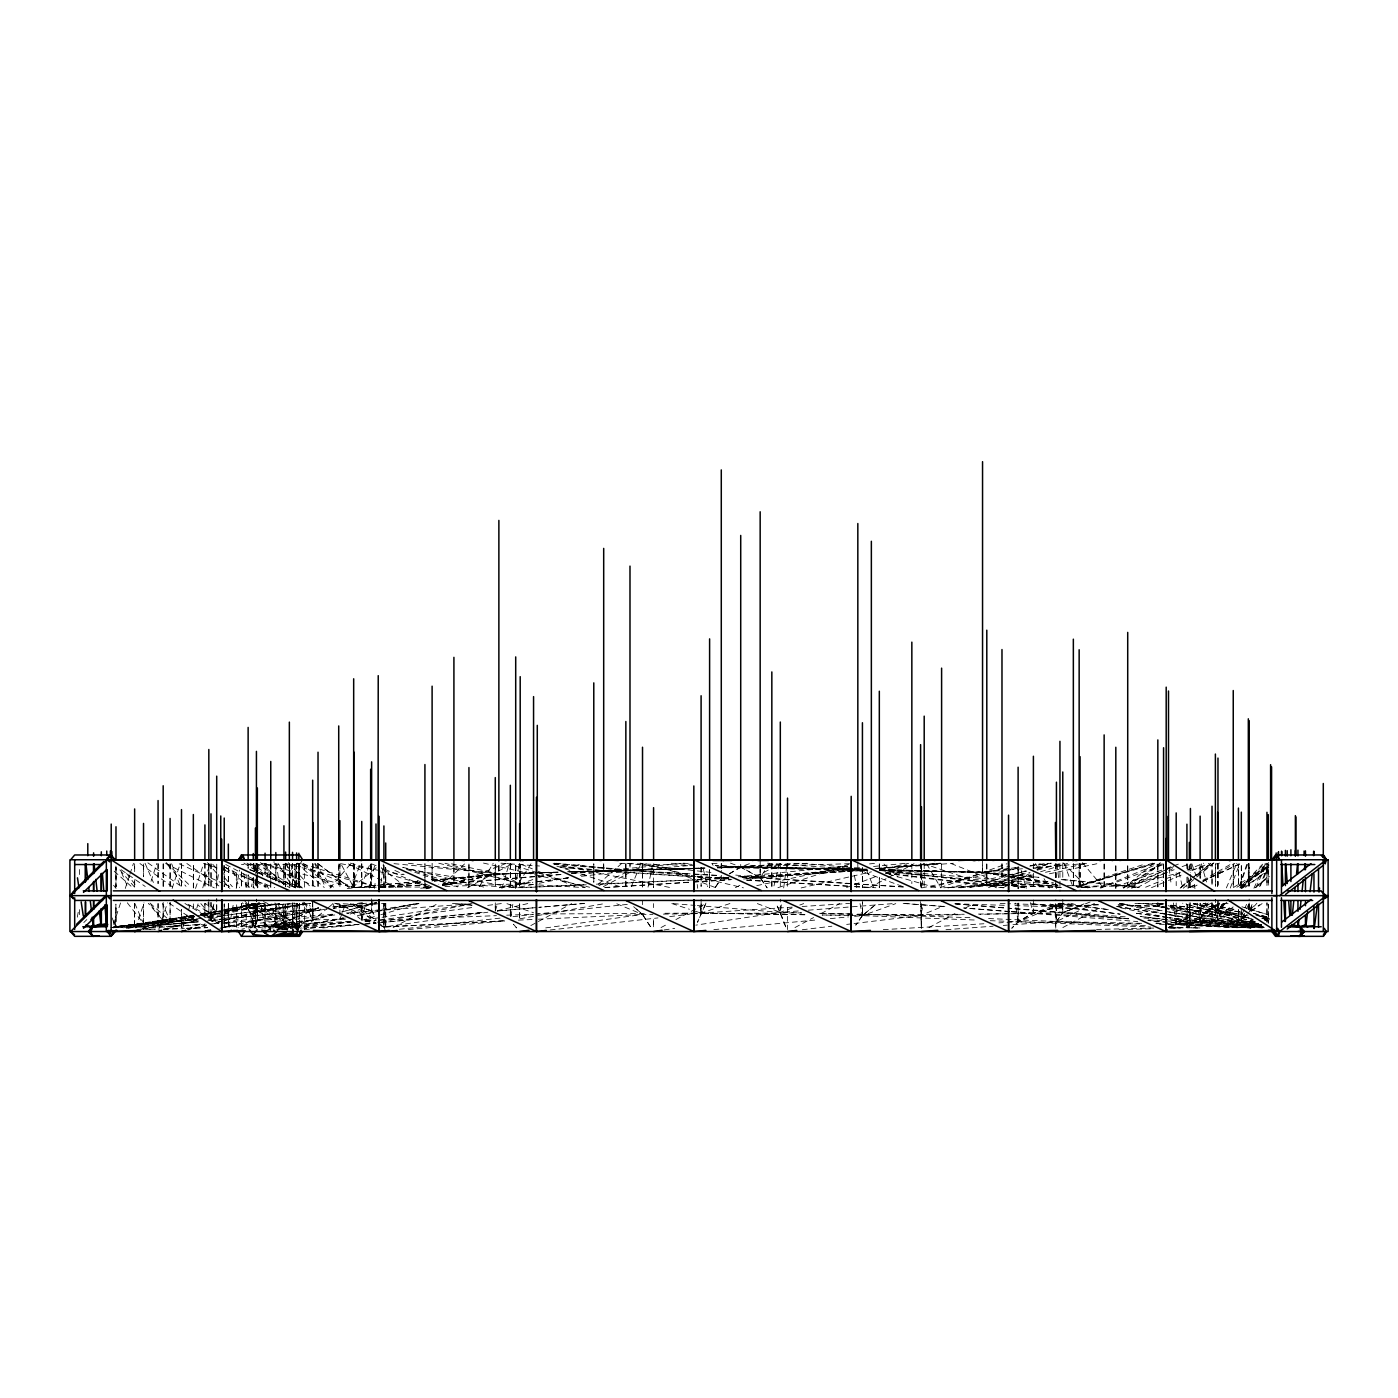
<?xml version="1.0" encoding="UTF-8"?>
<svg xmlns="http://www.w3.org/2000/svg" width="1398" height="1398" viewBox="0 0 1398 1398"><rect width="100%" height="100%" fill="white"/><g stroke="black" fill="none" stroke-linecap="round" stroke-linejoin="round"><path stroke-width="0.75" stroke-dasharray="5 3.75" d="M79.476 914.641L79.476 908.316M79.476 874.536L79.476 866.078M193.763 915.55L109.883 927.765L115.982 927.224L115.912 904.087L115.457 927.678M115.912 887.206L115.912 866.078M112.993 927.451L115.982 927.206L115.982 904.087M134.662 871.705L134.68 863.737M115.387 926.787L143.522 923.536L143.54 904.419L143.522 923.536L115.982 927.206L111.63 917.56M143.208 928.289L163.182 920.723L163.199 902.461M150.058 924.165L193.361 919.971L193.361 915.952L193.343 919.936L120.77 927.678M193.361 887.87L193.378 863.789L193.343 887.835M208.826 899.683L208.826 912.981L200.578 915.043M208.861 863.597L208.844 886.402L208.826 863.545M200.945 914.641L210.993 920.74L219.137 922.89L211.011 920.775L211.011 902.479M236.664 927.311L236.664 904.087M236.664 887.188L236.664 870.307M246.24 927.311L246.24 904.087M246.24 887.206L246.24 874.536M248.145 887.66L248.145 874.816L248.128 887.59M253.265 877.752L253.265 887.765L253.265 877.752L251.448 886.734M263.121 928.08L255.415 926.734L255.415 903.772L255.415 926.734L254.558 927.957L257.354 920.041L257.354 903.982L257.354 920.006L255.415 926.734L241.889 929.128M255.432 871.251L255.432 863.597L255.415 871.234M225.515 923.798L256.428 912.195L256.428 899.141L257.354 920.041L238.009 927.695M256.446 874.781L256.446 886.035L256.428 878.486M257.372 875.847L257.372 887.905L257.354 879.831M257.389 871.828L257.389 863.807L257.354 877.822M265.061 928.429L265.061 902.916L265.061 928.429L260.675 902.916M270.775 879.185L270.775 887.765L270.758 879.08M278.08 929.565L332.147 914.641L312.89 919.989L275.808 927.66L275.825 904.384L275.808 927.66L292.549 928.115L294.069 902.724M318.464 907.721L283.934 922.732L268.835 927.276L283.934 922.732L283.951 903.842L283.934 922.715L275.808 927.66L272.121 904.366M285.611 904.331L285.611 927.573L346.285 917.892L294.524 927.748M285.611 886.891L285.629 863.632M289.369 885.458L289.386 864.121M294.856 927.311L294.856 904.087M294.856 887.188L294.856 863.964M298.857 928.15L299.155 903.999M298.875 863.772L298.875 887.905L298.857 863.772L297.966 887.468M299.644 887.206L299.644 863.737L299.329 887.905M304.414 929.425L304.432 904.087M304.432 887.206L304.432 863.964M312.68 885.231L312.698 864.051M275.808 927.66L312.89 919.971L312.907 907.949M312.907 863.789L312.907 887.887L312.89 863.754M318.062 863.912L318.045 888.202L318.028 863.789M338.753 864.034L338.735 884.951L338.718 863.929M339.906 914.956L339.906 904.349L339.906 910.675M353.711 863.859L353.694 887.625L375.87 885.546M354.096 887.468L354.113 864.104M364.983 924.13L375.992 923.134L361.75 920.321L361.767 904.209L361.75 920.321L375.992 923.152L351.195 903.318M361.767 863.824L361.767 888.045L361.75 863.789M370.662 887.223L370.68 864.051M371.641 864.086L371.623 885.423L371.623 864.016M504.031 920.845L383.908 926.996L383.908 903.947M383.908 886.664L383.908 865.519M424.94 887.87L424.94 883.868M424.94 881.858L424.94 863.859M453.948 859.945L453.931 883.693L442.607 885.249M468.942 887.415L468.959 864.086M495.294 911.216L495.294 902.654L495.276 911.164L497.688 902.933M442.397 885.091L498.894 873.995L498.894 859.962M510.34 916.476L510.34 904.331L510.34 916.441M510.357 863.824L510.34 888.132L510.34 863.789M515.722 888.01L515.74 863.929M499.436 887.765L520.213 883.816L520.231 859.927M593.801 882.243L593.801 863.964M603.709 863.649L603.709 870.954L571.625 873.68M625.867 886.542L625.867 863.667M581.428 876.301L630.009 870.709L630.009 864.279M642.538 887.153L642.538 863.702M653.6 883.676L653.6 887.66L653.582 863.737M709.625 869.871L709.625 887.782L709.607 869.696M715.461 887.241L721.298 878.713L721.298 870.395M721.298 868.315L721.298 859.997M729.302 873.995L740.73 867.197L740.73 863.597M730.438 863.125L740.713 866.935L760.163 877.699L767.17 887.87L760.18 877.927L760.18 859.962M771.853 864.261L771.853 888.237L771.836 864.104M974.214 920.006L862.444 915.655L862.444 901.693L862.426 915.585L855.698 925.179L862.426 915.585L875.934 904.314L862.444 915.655L850.386 916.739M862.461 867.791L862.444 887.73L862.426 867.721M879.325 887.713L879.342 877.769M879.342 869.818L879.342 863.859M1018.146 888.709L1018.146 865.991L1018.111 888.674M920.6 901.553L921.317 928.342L920.793 903.545M921.037 887.625L921.404 863.737L921.492 887.66M245.716 904.698L256.428 912.195L305.411 903.475L256.428 912.195L214.803 922.942L256.428 912.247L256.585 903.457M256.882 885.965L256.987 880.723M257.11 873.733L257.267 864.995M385.708 931.54L383.908 926.996L384.52 903.929M384.992 886.647L385.498 867.424M297.459 903.3L296.621 929.041L298.857 930.159L296.621 929.041L296.621 903.3L296.621 929.041L302.055 928.307M1187.723 905.048L1186.919 927.695L1168.973 928.22M1188.335 888.062L1188.667 878.626M1188.947 871.076L1189.209 863.527M223.645 870.342L223.977 863.981M294.995 887.101L296.393 863.649M1055.752 928.185L1056.434 902.968M287.988 904.314L285.611 927.573L339.906 919.168L349.011 919.639M289.77 886.874L292.147 863.632M381.007 882.994L383.384 863.981M372.899 900.714L371.623 910.954L374.839 915.603L371.623 911.024L371.623 898.215L371.623 910.954L347.053 913.628M374.454 888.412L375.485 880.233M781.342 904.838L780.311 912.352L786.323 928.342L776.676 904.768L780.329 912.422L801.578 912.894L696.798 913.61M783.666 887.94L787.022 863.51M510.969 916.441L512.821 904.296M515.303 888.097L519.025 863.789M210.993 902.444L210.993 920.74L318.325 908.455L211.011 920.775L213.929 902.444M216.201 888.219L218.49 873.977M269.587 929.95L270.111 926.769L275.546 922.977L280.404 927.66L276.088 932.344M295.397 929.041L296.201 924.27L270.111 926.769M77.309 917.175L78.428 911.024M229.097 927.433L233.588 902.828M236.21 888.464L239.582 870.01M223.89 914.467L248.128 904.716L248.949 900.225M254.209 871.74L255.589 864.244M648.06 887.101L652.849 863.387M473.206 902.584L468.942 904.314L361.75 920.321L365.56 904.174M369.352 888.01L375.048 863.789M773.95 885.913L779.245 864.104M854.073 923.519L920.6 915.498L923.501 904.156M196.873 907.896L198.062 903.877M202.762 887.835L209.822 863.754M501.917 888.534L509.134 863.859M113.553 924.358L120.578 902.828M125.261 888.464L129.367 875.899M129.962 874.1L133.474 863.335M135.816 927.957L144.011 902.828M151.036 881.282L156.891 863.335M159.232 927.957L167.445 902.828M172.129 888.464L180.325 863.335M182.666 927.957L187.944 911.793M188.52 910.011L190.862 902.828M195.545 888.464L203.741 863.335L217.599 868.018M209.613 917.175L214.296 902.828M223.663 874.1L226.004 866.935M1239.537 885.65L1247.068 863.44M1239.869 885.65L1247.82 863.44M342.091 913.226L339.906 919.168L312.89 919.971L255.415 926.734L246.398 904.401M342.825 911.234L345.725 903.318M351.562 887.468L360.3 863.702M1143.931 918.049L1200.113 921.754L1217.675 920.443L1223.966 904.226M1230.275 888.045L1239.746 863.789M361.103 886.524L370.208 863.317M286.433 932.256L288.355 927.573L284.79 922.907L282.868 927.573L275.336 929.565M1250.196 908.98L1252.049 904.506M1259.458 886.612L1268.737 864.226M631.407 886.419L641.14 863.09M268.993 929.95L270.356 926.752L298.683 925.371L300.29 928.552M296.638 930.159L298.683 925.371M1249.777 910.797L1252.888 903.51M1260.367 886L1267.846 868.508M1166.282 920.967L1190.432 922.348L1212.031 921.439L1219.563 903.79M1226.361 887.922L1236.933 863.265M1166.054 923.833C1191.376 926.437 1215.806 917.315 1241.319 920.845L1245.933 910.378M1246.701 908.63L1249.008 903.388M1255.946 887.678L1266.728 863.248M1244.15 909.609L1238.453 922.086L1212.031 921.439L1116.618 906.481M1244.971 907.826L1246.597 904.261M1253.919 888.237L1265.33 863.317M705.955 903.073L697.462 922.296L705.973 903.213M479.479 886.489L493.179 863.317M302.632 859.753L299.644 864.541L241.452 864.541M297.634 929.95L299.626 926.752L241.452 926.752M531.013 863.754L515.705 887.817L407.971 869.102M769.494 863.335L760.163 877.699L743.526 878.748M1134.931 903.457L1163.94 903.737M715.444 887.031L721.281 878.468L723.57 877.123M1090.091 901.99L1062.795 912.772L1056.451 921.527L1011.436 924.847M330.05 888.097L351.684 862.583M250.714 928.185L253.422 925.004L270.705 926.769L265.218 923.694L260.412 928.429M1258.532 923.711L1170.633 905.799L1241.337 920.88L1247.313 914.047M1248.519 912.702L1256.924 903.195M275.546 922.977L265.952 931.54M1244.395 915.847L1238.453 922.086L1166.247 908.018M1250.354 909.609L1256.295 903.388M1223.984 903.632L1215.386 912.422L1157.859 906.393L1114.888 904.786M1241.179 886.087L1262.656 864.139M1224.963 903.545L1217.973 910.605L1169.025 905.03L1217.973 910.605L1248.606 915.952L1217.99 910.692L1193.263 903.859M1240.323 888.01L1264.072 863.981M83.793 922.558L86.833 919.569M1218.06 904.017L1186.919 927.695L1169.147 926.857M442.537 884.969L464.538 863.947M1263.25 926.647L1200.113 921.754L1190.432 924.375L1186.937 927.713L1186.919 904.401M1224.596 903.632L1215.386 912.422L1157.841 906.288L1114.905 904.89M1242.997 886.087L1267.532 862.671M1226.902 902.129L1217.973 910.605L1193.228 903.755M1241.791 888.01L1268.598 862.566M1157.859 902.514L1157.859 906.393L1164.551 907.599L1145.766 903.615L1157.859 906.393L1161.056 903.283M1131.733 888.394L1160.375 862.618M598.379 884.13L621.271 863.807M1165.827 911.461L1217.675 920.443L1233.106 906.918M1256.295 886.699L1268.65 875.917M304.414 927.556L325.14 910.273M328.32 907.617L333.108 903.615M352.244 887.66L376.149 867.721M1194.137 927.556L1222.831 903.615M1241.948 887.66L1269.052 865.065M1123.538 888.289L1153.367 863.475M1183.215 888.219L1195.307 878.311M1196.81 877.07L1213.447 863.457M1162 907.442L1157.841 906.288L1161.039 903.702M1180.209 888.184L1194.608 876.546M1196.199 875.253L1210.598 863.632M1181.327 886.577L1191.428 878.626M1192.686 877.629L1210.353 863.719M1116.6 906.376L1212.014 921.404L1232.092 905.712M1255.037 887.765L1269.384 876.563M1216.662 905.048L1186.919 927.695L1197.562 928.027M1239.799 887.433L1266.239 867.302M1164.988 913.82L1200.113 921.754L1264.229 927.346L1200.131 921.789L1169.2 917.647L1200.131 921.789L1224.281 903.37M1245.443 887.311L1268.108 870.08M1180.873 887.608L1191.865 879.359M1197.352 875.235L1213.848 862.846M276.891 930.247L280.404 927.66M1240.83 887.258L1268.493 866.917M1251.385 911.269L1262.097 903.597M1250.913 911.007L1259.738 904.751M1160.27 863.702L1127.714 885.493L1077.229 887.485M1219.79 903.003L1190.432 922.348L1176.19 924.585L1155.919 924.218M1242.228 888.202L1268.143 871.129M1162.227 863.702L1127.714 885.493L1079.151 886.349L1066.919 885.353M1169.759 926.699L1208.256 903.021M1233.368 887.555L1268.51 865.921M1211.315 902.968L1176.19 924.585L1168.116 927.748L1180.366 928.062M1236.846 887.258L1268.79 867.599M729.284 873.715L740.713 866.935L751.006 863.125M697.113 879.814L721.298 878.713L723.587 877.367M1157.841 906.288L1164.027 902.706M1190.397 887.485L1195.045 884.812M1202.787 880.338L1232.25 863.335M1192.721 887.59L1199.204 883.886M1202.437 882.016L1234.836 863.457M1059.911 903.388L1033.402 913.348L1018.111 921.754L1011.75 928.272C1039.588 898.18 1084.691 909.521 1120.2 914.152L1030.326 903.58L1059.964 907.092L1059.946 903.056M393.153 927.556L437.801 903.615M467.561 887.66L512.21 863.737M530.821 925.563L536.395 922.558M538.247 921.562L571.747 903.615M603.359 886.664L646.156 863.737M661.027 927.556L668.471 923.571M675.916 919.569L705.675 903.615M735.435 887.66L741.027 884.672M748.472 880.688L780.084 863.737M794.973 927.556L813.566 917.577M821.01 913.593L839.621 903.615M869.381 887.66L886.122 878.695M887.992 877.699L914.03 863.737M928.919 927.556L954.956 913.593M966.123 907.617L973.55 903.615M1003.327 887.66L1007.049 885.668M1010.771 883.676L1029.365 873.715M1036.809 869.713L1047.976 863.737M1062.847 927.556L1100.051 907.617M1137.256 887.66L1167.033 871.705M1168.885 870.709L1172.607 868.717M318.447 907.651L283.934 922.715L257.354 920.006L223.645 927.416M343.314 917.472L339.906 919.168L339.906 912.789M350.147 914.1L370.645 903.982L376.796 902.287L341.776 912.038L370.645 903.982L379.33 903.632L333.371 908.298L370.645 903.982L367.447 903.318M598.956 885.65L629.991 870.482L690.07 865.519M1094.477 903.475L1056.434 921.492L986.481 918.451M1127.103 888.045L1163.346 870.902M1165.163 870.045L1172.415 866.603M1189.663 887.415L1195.535 884.654M1203.346 880.967L1240.515 863.44M1187.706 888.062L1195.377 884.515M1203.066 880.985L1241.476 863.282M1151.463 887.678L1166.736 881.229M1168.431 880.513L1183.704 874.065M1192.197 870.482L1209.165 863.335M1084.044 903.877L1062.777 912.702L979.841 914.327M1123.048 887.695L1167.365 869.311M1169.13 868.577L1176.225 865.624M1060.96 904.034L1018.111 921.754L998.854 922.872M1100.243 887.8L1157.387 864.174M1145.626 887.223L1162.227 880.356M1165.548 878.993L1178.829 873.488M1187.129 870.063L1203.713 863.178M969.985 917.665L856.852 914.135L920.6 915.498L943.248 906.201M988.508 887.625L1007.381 879.884M1011.156 878.328L1026.237 872.142M1035.673 868.263L1045.11 864.401M511.651 887.083L533.075 879.464M187.542 929.093L203.706 922.593M205.716 921.789L217.843 916.913M506.059 863.457L453.913 883.501L441.436 886.122M1130.091 886.629L1174.11 869.731M1182.114 866.655L1190.117 863.597M792.002 907.984L780.311 912.352L695.837 925.144M799.796 905.048L803.693 903.597M846.559 887.52L850.456 886.052M854.353 884.585L877.734 875.83M885.528 872.894L908.91 864.139M1100.715 888.08L1163.957 864.348M163.147 929.67L193.606 918.503M203.758 914.781L220.325 910.884L196.454 916.022M224.309 913.908L274.48 903.51M1069.278 903.615L1033.402 913.348L1010.999 913.628M1115.866 886.751L1162.472 869.871M1166.212 868.525L1171.804 866.498M1173.656 865.816L1181.118 863.125M850.928 915.48L862.444 915.655L895.786 903.632M940.277 887.678L1006.997 863.737M729.913 903.545L701.097 913.069L693.251 913.942M777.917 887.678L848.988 864.191M1079.378 885.65L1145.766 863.737M538.597 877.664L555.163 872.3M566.19 868.717L582.756 863.335M1072.703 885.406L1079.151 886.349L1153.018 863.073M958.591 887.747L1001.982 883.798L1009.705 881.387M1011.628 880.792L1030.92 874.781M1040.566 871.775L1067.565 863.352M1077.211 886.472L1154.591 863.23M205.856 917.315L222.387 912.387L205.838 917.35M224.222 911.828L248.128 904.716L259.434 902.881M970.404 887.381L1010.806 875.288M1012.746 874.711L1026.219 870.692M1033.908 868.385L1051.226 863.195L1029.767 866.096M1079.151 863.545L1079.151 886.349L1157.334 863.073M224.222 911.88L255.624 903.527M361.75 920.321L374.384 916.616M380.71 914.764L418.614 903.632M943.685 887.765L986.796 884.847L1008.43 878.573M1012.03 877.525L1030.064 872.3M1037.281 870.203L1060.715 863.405M425.971 888.656L432.104 886.961L422.79 882.837M425.971 888.813L432.122 887.118L426.407 887.747M930.684 887.573L1009.548 866.201M284.79 922.907L269.709 926.857L270.076 930.002M280.823 929.565L288.355 927.573M1162.891 876.913L1127.714 885.493L1061.169 879.394M1168.763 875.48L1180.489 872.632M1190.257 870.238L1219.563 863.09M497.339 910.675L528.112 903.492M801.141 887.922L871.461 871.828M879.272 870.045L908.578 863.335M219.888 928.255L257.354 920.041L327.167 908.927L257.354 920.041L242.378 902.793M533.809 872.754L498.876 873.785L442.589 885.074M948.001 887.94L1005.511 875.655M1007.643 875.2L1026.814 871.111M1037.473 868.84L1063.039 863.387M885.773 873.156L986.796 884.847L1003.554 881.264M1011.942 879.482L1032.895 874.991M1045.477 872.3L1087.382 863.335L1032.947 867.861M756.755 885.633L849.145 866.113M880.688 870.307L1001.982 883.798L1009.566 882.19M1011.47 881.789L1036.128 876.581M1049.409 873.785L1096.853 863.754M163.182 904.454L163.182 920.723L127.917 928.062L191.928 915.812M255.624 903.597L221.933 910.185L259.434 902.951M362.414 902.619L333.72 907.25M416.429 903.51L356.909 915.69L416.429 903.597M381.567 921.998L468.942 904.314L475.53 906.026M921.719 887.905L1010.579 869.801M1012.554 869.399L1018.478 868.193M1030.326 865.781L1040.199 863.772M194.252 916.092L170.084 920.95L115.789 927.311M201.172 914.694L222.16 910.57L200.368 914.414L279.722 903.388L224.449 912.317M442.38 884.934L498.876 873.785L537.199 872.824M201.085 918.416L113.238 927.748L117.572 927.328M208.826 916.913L222.387 914.275M533.302 884.392L515.705 887.817L515.705 863.754M539.174 883.256L568.497 877.542M580.24 875.27L603.691 870.692L683.5 863.265M499.418 887.608L532.865 882.121M260.29 903.51L223.977 910.22L260.308 903.615M224.169 910.115L260.605 903.423L224.169 910.185M519.969 918.766L604.687 903.562M210.993 920.74L220.727 919.063M224.624 918.381L308.294 903.947M347.246 888.551L375.852 885.388M127.305 902.793L143.522 923.536L197.135 919.43L170.084 920.95L114.409 926.769L143.522 923.554L192.312 915.55M200.438 914.222L270.775 904.943L297.25 903.51M134.872 903.475L143.522 923.536L192.312 915.603M200.456 914.292L216.707 911.636L216.725 898.687L216.707 911.566L208.826 912.929L198.236 905.327M194.252 917.088L113.098 927.154L194.252 917.14M202.308 915.795L220.43 912.894M224.449 912.265L270.758 904.855L295.345 903.51M204.318 915.533L220.43 912.964M379.854 909.626L371.623 910.954L350.339 903.72M381.916 909.294L418.963 903.353M292.864 928.08L291.815 923.396L269.814 926.804L270.863 931.487M282.553 929.67L290.557 928.429M282.221 929.722L290.871 928.377M664.155 929.95L674.71 928.342M143.522 923.536L163.182 920.723L150.198 903.947M224.466 922.785L320.754 909.102M379.941 925.057L383.908 926.996L487.85 912.212M310.478 903.335L223.575 915.655L310.478 903.44M545.709 927.905L642.521 914.432L652.971 914.327M112.067 917.839L115.982 927.206L163.182 920.723L148.328 903.3M115.982 927.224L163.182 920.758M423.716 887.678L431.266 886.629M423.734 887.852L431.283 886.804M380.046 919.989L473.747 907.302M487.71 905.415L501.655 903.527M1009.251 868.525L982.549 872.177L882.785 870.36M1011.034 868.28L1018.146 867.302M1030.606 865.589L1046.63 863.405M303.855 928.08L350.898 921.771M1008.308 868.857L982.549 872.177L879.761 869.94M1014.738 868.036L1019.037 867.476M802.312 929.757L831.88 926.192M846.681 924.41L852.221 923.746M537.094 881.614L568.759 877.822M444.948 886.472L520.213 883.816L532.883 882.313M537.112 881.806L568.776 878.031M366.538 903.195L332.235 906.952L366.521 903.091M420.676 888.237L432.104 886.961L377.635 871.076M294.471 927.905L350.234 921.649M550.183 930.002L657.986 917.909M669.729 916.581L689.336 914.379M380.378 886.961L421.322 882.4M434.236 880.967L498.876 873.785L520.196 883.641L520.196 864.086M380.396 887.118L421.322 882.592M434.254 881.159L498.894 873.995L533.145 873.034M399.374 929.286L500.781 918.049M512.961 916.686L533.232 914.449M334.769 914.974L224.222 927.031L222.492 925.196M627.283 904.384L537.286 913.995L644.408 913.453M379.976 922.732L483.359 912.352L379.976 922.75M697.095 879.569L729.756 877.647M738.231 876.808L848.324 865.991M869.486 863.912L875.847 863.282M850.875 868.735L760.163 877.699L740.136 876.598M854.667 868.35L862.216 867.599M873.558 866.48L905.694 863.3M377.879 885.214L420.221 881.212M432.332 880.058L498.876 873.785L498.876 863.754M377.897 885.371L420.239 881.387M432.349 880.251L510.986 873.663M274.969 902.916L283.934 922.715L312.89 919.989L312.89 907.914M713.889 929.635L818.267 919.762M830.307 918.626L848.376 916.913M304.38 929.653L309.884 929.146M322.746 927.975L357.626 924.794M960.478 887.765L1009.705 884.252M126.292 928.237L198.603 921.841M408.373 929.53L504.678 920.985M497.269 910.989L536.832 907.529L497.269 911.042M1097.972 904.384L1080.077 905.834L1008.133 903.702M560.895 874.362L438.78 884.252M571.607 873.435L603.691 870.692L704.889 867.913M560.913 874.589L444.477 884.165M879.901 868.542L939.771 863.405M1006.735 870.098L982.549 872.177L879.901 869.504M1008.762 869.94L1022.864 868.717M712.089 863.719L718.1 863.213M742.303 877.158L867.424 869.137M877.018 868.35L940.33 863.195M222.859 923.134L333.912 914.1M346.477 912.999L371.623 911.024L354.096 904.454M244.196 900.225L248.128 904.716L264.589 903.388M122.972 927.765L198.429 921.754L135.554 926.769M716.527 866.201L866.428 869.241M875.026 868.56L941.658 863.3M798.293 910.972L780.311 912.352L697.148 905.572M808.289 910.185L850.264 906.935M852.256 906.778L894.231 903.527M862.793 869.923L760.163 877.699L732.43 874.711M743.544 878.975L862.811 870.168M880.688 868.595L953.453 863.282M364.651 923.973L375.992 923.134L368.443 923.711M946.009 929.705L993.034 926.21M1003.257 925.441L1007.346 925.144M469.204 903.964L371.623 910.954L354.096 904.366L336.062 903.423M269.36 928.115L351.999 922.138M366.031 921.125L376.045 920.408M949.329 887.59L986.796 885.074L1008.447 885.755M142.159 928.464L204.632 924.375M210.679 923.973L218.752 923.449M792.194 907.145L701.097 913.069L663.299 913.278M802.085 906.498L849.617 903.423M604.88 887.485L691.765 882.016M693.618 881.893L730.577 879.569M799.272 863.335L717.296 867.686M697.777 876.913L729.686 877.944M697.777 877.175L729.704 878.189M742.303 877.402L867.442 870.342M604.897 887.643L691.783 882.208M693.618 882.103L730.595 879.779M1098.636 904.838L1059.946 906.987L1011.785 905.52M883.291 929.653L983.877 923.763M140.062 927.905L202.605 924.358M214.715 923.659L218.752 923.449M807.03 863.282L719.638 867.511M377.6 922.016L383.908 926.996L504.014 920.81M380.116 887.101L425.534 884.882M380.134 887.276L425.551 885.074M517.732 887.73L586.251 884.619M596.334 884.165L695.086 879.674M521.769 887.73L586.269 884.829M600.371 884.183L695.103 879.901M518.343 920.129L534.386 919.43M538.387 919.202L642.538 914.484L651.381 928.132L642.521 914.432L633.644 906.62M350.286 921.527L224.222 927.031L223.715 913.576M365.228 920.828L375.922 920.391M381.514 903.632L385.848 903.457M163.479 929.46L184.414 928.621M186.511 928.534L207.463 927.695M380.099 920.181L496.465 915.655M506.67 915.201L533.215 914.205M695.994 868.368L569.475 872.003M698.126 868.298L704.522 868.088M571.502 872.177L696.012 868.612M698.144 868.542L704.54 868.35L567.396 871.845M717.314 867.931L740.73 867.197L849.25 869.119M535.556 872.702L558.274 872.037M568.759 871.723L603.691 870.692L694.159 876.686M849.547 863.702L740.713 866.935L715.427 865.607M136.882 929.687L155.597 929.128M163.916 928.866L180.552 928.377M186.79 928.167L207.586 927.556M149.359 929.32L159.756 929.006M535.574 872.929L558.291 872.282M718.555 867.564L865.677 869.888M255.502 911.426L312.663 910.587L312.68 900.05L312.89 919.971L302.3 902.759M1119.169 929.67L1151.043 928.744M704.889 868.175L603.709 870.954L694.159 876.93M719.655 867.774L740.73 867.197L866.445 871.164M539.209 872.771L557.365 872.317M498.894 873.995L537.216 873.051M539.226 872.999L557.383 872.544M1096.504 929.443L1153.769 928.08M920.6 915.498L964.043 914.641M663.403 914.117L692.639 913.733M849.005 915.445L822.111 915.026L964.201 914.257M978.443 914.065L1008.972 913.663M376.184 887.223L353.677 887.485L261.81 863.352M373.283 887.363L353.677 887.485L297.162 863.108M379.819 887.311L432.104 886.961M804.829 914.764L701.114 913.139L693.303 910.535M804.811 914.694L701.097 913.069L700.066 905.45M849.25 868.874L740.713 866.935L715.164 865.275M851.26 868.909L865.327 869.172M851.26 869.154L865.327 869.416M767.502 863.195L867.424 870.08M882.785 870.622L982.549 872.404L1006.752 874.624M1139.72 923.938L1018.111 921.754L1015.245 903.143M1199.956 927.957L1186.919 927.695L1193.28 927.888M1178.601 927.94L1168.099 927.73L1176.19 924.585L1190.467 922.383L1262.639 927.748L1190.432 922.348L1140.244 916.441M865.659 869.643L740.713 866.935L740.713 863.335M879.779 870.203L982.549 872.404L1006.176 875.864M1141.694 923.309L1056.434 921.492L1056.119 902.968M1155.901 923.606L1164.027 923.781M879.919 869.731L982.549 872.404L1003.921 876.039M619.786 863.335L698.388 865.677M1000.147 903.457L1006.141 903.632M955.585 903.807L1005.756 905.345M923.082 863.51L986.796 884.847L1008.43 885.546M1012.764 885.685L1060.366 887.223M1012.764 885.895L1062.532 887.485M1242.839 913.296L1215.386 912.422L1182.621 903.248M951.042 863.51L1001.982 883.798L1009.705 884.06M1011.628 884.113L1057.919 885.65M1011.645 884.305L1057.937 885.843M1138.741 903.475L1163.573 904.296L1160.043 903.545M990.186 920.688L1006.141 921.265M1008.15 921.387L1150.781 927.049M1250.826 927.905L1165.233 923.746M193.361 919.971L200.403 920.251M1145.399 925.721L1056.451 921.527L1062.777 912.702L1080.077 905.834L1109.173 909.696L1060.907 903.545M1189.244 902.811L1190.414 924.34L1251.053 927.94L1169.13 922.4L1262.149 927.905M671.162 863.282L692.237 864.383M1239.554 911.758L1217.973 910.605L1217.973 900.015M690.07 873.82L629.991 870.482L553.328 864.209M694.072 874.03L718.1 875.375M630.009 870.709L690.088 874.047M694.09 874.274L720.127 875.707M740.154 876.826L850.893 883.693M1011.383 911.653L1128.029 918.766M1148.16 919.919L1164.254 920.845M457.95 903.772L473.887 905.677M452.445 903.457L468.942 904.314M697.095 876.266L729.756 878.975M746.689 880.006L848.324 886.105M854.667 886.489L875.847 887.747M721.298 878.713L731.888 879.359M746.707 880.251L848.341 886.315M854.685 886.699L869.504 887.573M520.213 883.816L533.075 884.445M538.614 884.951L584.591 887.625M850.875 883.501L760.163 877.699L760.163 863.737M854.667 883.746L903.807 886.874M854.667 883.938L903.824 887.066M683.22 863.195L689.616 863.615M1125.198 916.826L1008.884 908.228L1128.553 918.748L1062.777 912.702L1061.501 902.112M513.782 887.695L453.913 883.501L431.266 879.552M500.991 863.195L539.506 866.009M560.895 867.564L603.691 870.692L603.691 863.405M1258.812 923.606L1238.471 922.103L1171.262 908.91M904.995 903.457L945.345 906.568M903.178 903.44L945.363 906.673M1011.401 911.723L1137.745 921.562M1156.076 923.03L1163.381 923.589M879.499 869.94L1005.809 880.321M1007.836 880.495L1054.704 884.34M902.304 886.384L857.83 869.906L869.172 870.849M886.192 872.247L1060.103 886.559M673.382 903.632L695.156 905.415M955.009 903.755L1005.04 907.914M955.009 903.859L1005.057 908.001M802.924 863.405L849.967 867.442M854.248 867.809L860.661 868.35M1224.648 903.423L1228.091 903.72M1241.319 908.63L1241.319 920.845L1254.81 922.086L1241.319 920.845L1217.973 910.605L1217.99 900.085M1167.225 922.261L1147.88 920.513L1167.208 922.226M1006.735 874.397L982.549 872.177L982.549 863.894M1008.762 874.589L1038.994 877.35L1008.762 874.816M1061.187 879.604L1139.457 887.73M554.01 863.23L691.049 875.725M394.009 863.649L498.876 873.785L449.23 863.352M1205.548 902.898L1212.014 921.404L1262.848 926.402L1212.031 921.439L1166.177 908.613M556.089 863.265L629.991 870.482L629.991 864.034M560.021 866.131L603.691 870.692M627.055 863.335L693.618 870.517M697.305 870.919L713.941 872.719M880.688 870.552L1009.583 885.249M1212.014 902.898L1212.014 921.404L1260.944 926.752M857.83 869.906L866.428 870.902M885.79 873.401L1003.572 887.852M1168.064 905.642L1217.658 920.408L1261.398 925.511L1217.658 920.408L1165.81 911.391M1140.279 916.494L1160.34 918.853M408.391 863.265L498.876 873.785M1081.772 887.52L1079.151 886.349L1091.908 887.87L1072.72 885.598M1058.793 903.405L1080.095 905.939L1070.781 903.213M1261.765 925.231L1238.453 922.086L1215.386 912.422L1186.692 904.296M1241.337 920.88L1256.767 923.082L1241.319 920.845L1241.337 912.737M1008.325 876.179L1053.393 882.767M1006.158 875.637L982.549 872.177L1003.904 875.812M1008.308 875.952L1051.244 882.26M1248.938 917.752L1215.421 912.492L1215.386 899.246L1215.421 912.492L1256.942 921.964L1215.386 912.422L1248.903 917.7M1268.65 920.845L1264.718 920.216L1268.633 920.793M1024.769 887.765L1011.47 885.563M1001.982 863.754L1001.982 883.798L1009.566 885.056M1011.47 885.371L1024.751 887.573M986.796 863.929L986.796 884.847L1003.554 887.643M1009.251 876.721L1057.325 884.917M1009.269 876.948L1057.325 885.109M1262.027 918.346L1267.776 919.342L1262.01 918.294M1162.105 910.745L1119.518 903.353L1162.122 910.832M340.675 863.702L402.956 874.589M1139.44 887.573L1127.714 885.493L1127.714 864.034L1127.732 885.668L1133.656 887.66M1193.577 903.475L1242.473 912.387L1193.595 903.597M1203.066 903.475L1235.71 909.696L1203.084 903.58M553.119 863.737L670.481 887.625M1120.742 907.861L1163.887 916.826M1165.548 917.175L1190.432 922.348L1186.168 903.562M1158.313 903.283L1163.59 904.401M1079.151 886.349L1086.176 887.852L1079.151 886.542L1079.151 863.719M1119.326 903.492L1163.241 913.418M483.498 863.073L589.624 887.241M640.057 863.143L743.456 887.852M1256.016 915.323L1269.471 918.556L1259.895 916.302M483.725 887.066L402.764 867.337L453.913 883.501L453.913 864.069M438.78 863.23L520.196 883.641L444.948 863.23M285.087 863.405L376.429 886.734L300.465 863.178M1253.307 913.383L1267.724 917.123M1253.272 913.331L1267.689 917.071M1127.732 885.668L1134.529 887.555M1134.512 887.398L1127.714 885.493L1133.638 887.503M1001.982 883.798L1007.556 885.371M888.918 874.274L935.751 887.625M350.391 863.143L373.738 869.958M986.796 884.847L996.547 887.8M1050.195 904.034L1059.946 906.987L1055.7 899.438M1241.913 906.778L1268.161 914.764L1246.142 908.141M507.159 863.387L536.832 872.474M538.807 873.086L586.286 887.643M270.618 878.328L300.43 887.625M556.788 866.096L623.089 887.678M671.844 903.545L689.406 909.259M249.77 869.591L301.985 887.311M406.486 869.434L457.67 886.874M506.967 903.667L533.494 912.702M224.519 870.377L274.742 887.503M1269.576 919.307L1257.344 915.113L1269.541 919.272M654.002 864.139L692.272 878.748M694.194 879.482L715.252 887.52M757.349 903.597L780.311 912.352L780.311 899.211M249.858 869.836L295.223 887.678M334.664 903.195L376.079 919.482M521.349 864.314L532.376 868.857M537.88 871.146L576.43 887.101M616.815 903.807L642.521 914.432M371.501 863.807L379.295 867.04M429.955 888.097L381.252 867.843L406.835 887.765M394.865 870.465L404.179 874.589M417.216 880.356L420.938 881.998M179.241 863.842L221.338 882.715M224.991 884.357L232.313 887.625M263.436 901.57L270.758 904.855M264.257 863.335L315.214 886.629M224.169 867.057L266.354 887.171M381.27 925.721L383.908 926.996M348.399 863.947L373.913 876.563M377.32 878.241L396.018 887.485M165.576 863.492L214.348 887.852M225.794 864.541L267.56 886.629M760.18 877.927L740.73 867.197M188.083 904.244L218.944 922.243M184.92 903.475L218.595 923.659M255.799 863.282L295.799 887.975M249.91 863.108L289.91 887.8M246.904 863.108L276 881.055M243.916 863.108L263.925 875.445M263.069 903.667L301.252 927.224M257.162 903.492L298.997 929.303M254.174 903.492L294.174 928.167M251.186 903.492L291.186 928.167M245.279 903.318L287.097 929.128M121.189 869.783L145.235 886.489M169.298 903.213L193.343 919.936L191.806 915.917M186.843 863.492L218.962 885.965M147.908 862.863L183.051 887.73M204.999 903.283L216.707 911.566L207.778 902.933M139.94 863.545L173.492 887.608M317.503 863.44L349.71 888.01M318.674 864.174L347.543 886.297M303.593 863.492L333.51 887.136M355.564 904.576L374.454 919.517M301.584 863.702L331.343 887.485M225.725 867.267L249.735 887.311M633.644 906.69L642.538 914.484M296.883 863.527L324.266 887.52M344.45 905.188L360.317 919.063M114.199 871.216L132.827 887.8M150.023 903.091L170.084 920.95L170.084 902.619L170.084 920.95L162.5 903.457M273.921 862.583L302.283 888.097M248.128 904.786L256.428 912.195M260.43 862.566L285.017 885.161M303.453 902.112L312.663 910.587L309.465 904.925M883.955 864.051L897.9 876.983M166.152 862.618L189.953 885.65M1062.899 862.723L1087.941 888.027M265.218 923.694L269.709 928.429M288.32 862.723L311.404 887.975M212.758 864.244L216.69 868.735M224.536 877.734L232.4 886.734M207.411 862.618L218.647 875.532M223.645 881.264L229.884 888.446M167.743 865.065L186.004 886.332M200.84 903.615L208.826 912.929L208.826 899.63M119.878 869.906L134.715 887.328M1082.454 862.618L1103.913 888.394M253.422 925.004L257.162 929.792M113.57 885.266L116.069 888.446M126.606 873.47L137.214 887.188M315.266 863.51L330.907 886.087M711.949 863.492L713.12 865.362M720.127 876.598L721.281 878.468M277.94 863.195L291.71 885.563M926.699 863.964L940.784 887.887M287.132 865.397L299.906 887.992M1035.516 863.527L1038.714 869.189M1044.026 878.643L1049.339 888.097M341.706 865.292L353.677 887.485L353.677 863.719M285.594 863.195L297.18 887.276M304.624 902.759L312.89 919.971M314.69 863.702L325.507 887.468M332.707 903.318L334.506 907.285M257.04 863.352L262.754 875.934M266.826 884.934L268.451 888.534M145.043 863.248L153.396 882.488M121.486 872.509L126.991 885.266M866.655 870.185L873.698 887.573M232.854 870.919L239.617 887.66M171.639 863.754L180.936 887.835M1064.158 863.44L1072.476 885.563M1191.882 863.859L1196.181 876.179M296.201 924.27L297.844 929.041M266.144 863.352L270.461 877.734M278.552 904.716L283.934 922.715M1201.284 863.789L1206.544 881.981M1212.975 904.226L1217.658 920.408L1217.675 904.261L1217.658 920.408M1021.169 870.465L1026.272 888.324M1030.343 902.619L1033.402 913.348M703.229 868.7L707.475 886.629M1179.038 872.265L1181.887 884.794M854.405 875.707L856.817 887.678M860.015 903.632L862.426 915.585M253.929 863.667L255.624 873.488M255.956 875.445L257.983 887.223M243.811 873.75L246.17 887.765M248.879 903.772L252.916 927.783M265.672 863.632L267.822 877.21M1191.061 863.877L1192.354 872.142M1194.294 884.55L1194.94 888.674M1197.195 903.143L1200.113 921.754L1200.131 903.178L1200.113 921.754M1011.75 880.408L1013.026 888.674M276.367 863.632L279.163 883.012M282.256 904.314L285.611 927.573L285.611 904.314M697.2 884.497L697.724 888.307M1169.165 868.385L1171.332 885.685M1173.481 902.968L1176.19 924.585L1239.432 927.818L1176.19 924.585L1176.19 902.968M1056.94 863.981L1058.968 880.932M920.898 863.195L923.012 887.381M291.815 923.396L292.234 928.167M1187.147 864.051L1187.496 870.517M1187.846 876.965L1188.317 885.581M255.607 865.781L255.799 871.793M256.061 879.831L256.323 887.87M256.83 903.947L257.354 920.006M253.388 863.58L253.562 869.311M253.877 878.888L254.191 888.446M254.681 903.772L255.415 926.734M1055.473 863.859L1055.717 878.276M1055.752 880.321L1055.892 888.569M1268.283 904.226L1268.283 923.274L1268.266 904.209M1249.183 902.951L1249.183 910.447L1249.148 899.124M1248.327 863.649L1248.344 886.664L1248.327 863.58M1248.362 909.696L1248.362 903.929L1248.327 909.626M1241.337 888.289L1241.319 863.859L1241.319 888.254M1233.246 864.051L1233.263 887.311L1233.246 863.981M1217.973 864.069L1217.99 885.249M1217.658 863.824L1217.658 888.097M1215.404 886.157L1215.386 863.58L1215.386 886.087M1212.031 902.933L1212.031 921.439M1163.555 864.086L1163.573 887.433M1157.841 886.996L1157.824 863.737L1157.841 886.891M1115.831 888.499L1115.814 863.947L1115.814 888.394M1104.158 864.121L1104.158 887.503M1080.095 863.684L1080.095 890.578M1073.349 863.929L1073.349 885.843M1001.982 863.947L1001.999 883.99M986.796 864.139L986.796 885.074M982.549 859.98L982.549 872.404M1217.973 863.981L1217.973 885.179M1217.658 863.789L1217.658 888.045M1190.432 863.929L1190.414 872.684M1190.449 874.379L1190.432 885.616M1190.414 902.811L1190.432 924.375M1186.919 863.632L1186.937 869.469M1186.919 877.228L1186.937 886.944M1176.19 872.719L1176.207 885.703M1163.573 863.999L1163.573 887.328M1104.14 863.999L1104.14 887.398M1080.077 863.597L1080.077 888.551M1073.349 863.737L1073.349 885.65M1062.777 863.527L1062.795 880.618M1062.777 899.473L1062.795 912.772M1059.946 863.684L1059.964 891.347M1056.434 863.859L1056.434 878.276M1056.434 884.445L1056.451 888.604M1055.403 863.737L1055.403 881.684M1055.403 883.676L1055.438 887.66M1055.403 903.615L1055.438 927.556M1033.402 863.58L1033.419 869.399M1033.419 873.226L1033.419 886.612M1033.402 899.945L1033.419 913.418M941.605 863.964L941.623 887.363M924.2 863.702L924.218 887.485M921.474 903.615L921.492 929.548M920.6 863.737L920.618 887.678M911.845 864.051L911.845 883.641M879.325 863.719L879.325 869.678M879.325 877.629L879.325 887.573M857.848 862.042L857.848 870.168M787.528 863.737L787.546 887.66M787.528 907.617L787.546 929.548M780.311 863.51L780.329 886.122M721.281 863.912L721.281 868.071M653.582 903.615L653.6 907.617M642.521 863.649L642.521 887.101M642.521 900.766L642.521 904.663M625.85 863.562L625.85 886.419M593.783 863.807L593.783 882.086M468.942 863.999L468.942 887.328M424.922 863.754L424.922 877.752M424.922 879.761L424.922 887.765M383.908 865.519L383.908 886.647M383.908 903.929L383.908 926.996M370.645 863.964L370.645 887.136M354.096 863.999L354.096 887.363M312.663 863.981L312.663 885.161M299.626 863.737L299.644 887.66M289.351 864.016L289.351 885.353M285.611 863.632L285.611 886.874M134.645 863.737L134.645 871.705M115.999 867.476L115.999 886.751L115.982 867.459M134.645 903.615L134.627 927.556L134.645 903.615M134.662 879.692L134.662 887.66L134.645 879.692M143.557 864.016L143.54 876.773L143.522 863.999M158.061 903.615L158.044 927.556L158.061 903.615M158.096 863.737L158.079 883.676L158.061 863.737M163.217 863.842L163.199 888.237L163.182 863.807M170.102 863.859L170.102 888.342L170.084 863.824M181.495 909.609L181.478 927.556L181.495 909.609M181.53 863.737L181.513 887.66L181.495 863.737M193.361 903.912L193.361 907.931L193.343 903.877M204.912 923.571L204.912 927.556L204.912 923.571M204.929 903.615L204.912 917.577L204.912 903.615M204.947 863.737L204.929 887.66L204.912 863.737M211.028 863.842L211.011 888.237L210.993 863.807M216.742 864.139L216.725 885.72L216.707 864.069M224.222 903.982L224.222 927.049L224.222 903.964M224.222 865.537L224.222 886.682L224.222 865.519M228.346 903.615L228.346 927.556L228.346 903.615M228.363 867.721L228.363 887.66L228.346 867.721M241.452 903.615L241.452 927.556L241.452 903.615M241.452 871.705L241.452 887.66L241.452 871.705M248.162 864.104L248.145 868.385L248.128 864.034M253.265 903.772L253.265 927.783L253.265 903.772M253.265 863.754L253.265 869.748L253.265 863.754M255.432 878.905L255.432 886.559L255.415 878.888M256.463 863.545L256.446 872.911L256.428 863.492M265.061 883.291L265.061 887.223L265.061 883.291M265.078 863.667L265.078 873.488L265.061 863.667M270.793 864.139L270.793 874.886L270.758 864.051M275.825 863.632L275.825 881.09L275.808 863.632M283.951 863.964L283.951 884.951L283.934 863.947M292.549 902.724L292.549 928.132L292.549 902.724M292.566 863.649L292.566 887.101L292.549 863.649M296.638 863.702L296.621 887.468L296.621 863.702M299.644 903.615L299.626 927.556L299.626 903.615M339.924 864.034L339.924 887.363L339.906 863.999M385.708 867.721L385.708 887.66L385.708 867.721M385.708 903.615L385.708 927.556L385.708 903.615M432.139 863.789L432.122 881.282L432.104 863.632M495.294 864.104L495.294 885.511L495.276 864.034M519.654 903.615L519.654 919.569L519.654 903.615M519.654 863.737L519.654 887.66L519.654 863.737M653.6 919.569L653.6 927.556L653.582 919.569M701.114 899.823L701.114 913.139L701.097 899.735M701.114 867.442L701.114 886.489L701.097 867.372M1018.146 903.178L1018.146 921.789L1018.111 903.143M196.664 920.041L163.583 929.897L196.646 920.076M206.467 925.092L187.734 929.932L206.467 925.109M194.409 916.546L142.876 929.478L194.392 916.599M221.688 915.917L206.572 918.049L221.688 915.97M584.312 903.388L538.807 907.354L584.329 903.492M358.989 924.393L304.187 928.482L358.989 924.41M852.605 914.03L818.581 913.278L852.588 913.977M1009.548 911.513L963.694 907.984L1009.566 911.583M1261.59 924.864L1238.453 922.086L1238.453 909.609L1238.471 922.103L1261.608 924.882M1167.382 917.403L1134.634 913.069L1167.4 917.455M1253.045 919.465L1217.99 910.692L1253.027 919.43M1268.772 920.513L1261.345 917.979L1268.737 920.478M516.544 927.87L513.45 924.2L516.544 927.853M1268.266 885.179L1268.266 864.016L1268.266 885.144M1266.955 885.563L1266.955 864.069L1266.955 885.546M1266.972 922.103L1266.972 902.759L1266.955 922.068M1249.165 886.07L1249.148 863.562L1249.148 886M1238.471 884.707L1238.453 863.929L1238.453 884.672M1212.031 884.445L1212.031 863.894L1212.014 884.41M1200.131 878.381L1200.113 863.912L1200.113 878.346M1189.366 869.713L1189.366 863.737L1189.349 869.713M1189.366 887.66L1189.366 879.692L1189.349 887.66M1189.366 927.556L1189.366 903.615L1189.349 927.556"/><path stroke-width="1.5" d="M69.917 859.753L69.9 931.54L1328.1 931.54L1328.1 859.753L70.669 859.753L74.688 854.964L111.124 854.964L115.16 859.753L109.918 855.524L106.877 858.512M74.688 929.425L74.688 897.761M74.688 893.532L74.688 859.753M106.335 931.54L106.335 897.761M106.335 895.646L106.353 859.753L1275.081 859.77L1003.554 859.945M140.447 930.369L111.124 931.54L111.124 855.873M224.222 818.04L224.222 859.753L221.74 859.753L221.723 891.662L221.723 839.115M730.438 860.015L693.845 859.753L693.845 891.662L693.827 785.956M911.845 859.945L851.225 859.753L851.207 891.662L851.19 796.336M1059.946 741.307L1059.946 859.753L1008.587 859.753L1008.587 891.662L1008.552 815.156M1098.479 900.766L1165.915 931.54L1165.949 899.63L1165.915 931.54L1274.382 930.684M1200.113 816.117L1200.113 859.753L1165.949 859.753L1165.949 891.662L1165.915 838.485M1292.311 915.288L1293.727 901.395M1294.723 891.487L1295.125 887.52M1296.54 873.628L1297.554 863.719M1298.165 927.258L1299.022 919.325M1300.088 909.382L1300.944 901.448M1302.027 891.522L1303.303 879.604M1304.386 869.678L1305.033 863.719M1305.942 925.686L1307.637 911.706M1310.066 891.714L1312.25 873.733M1314.225 928.447L1317.423 904.191M1319.013 892.081L1319.555 888.027M1300.262 929.967L1300.682 926.804L1292.346 925.598M297.582 930.631L297.04 933.812L270.967 936.31L276.088 932.344L273.659 930.002M91.656 929.967L92.233 926.804L107.786 924.358M1277.685 928.342L1279.677 931.54L1278.593 935.646L1273.665 931.54L1276.671 936.328L1279.677 931.54L1326.318 895.646L1321.407 891.54M1325.217 863.859L1326.318 859.753L1323.312 854.964L1275.448 854.964L1272.058 859.753L1271.883 893.532M99.363 935.961L93.019 936.328L89.332 931.54L93.614 924.34L90.031 927.888M301.094 930.159L299.05 934.93L270.723 936.328M112.155 934.283L113.832 931.103M1291.28 935.961L1299.843 936.328L1302.359 931.54L1300.14 926.752L1289.445 926.315M1165.949 931.54L1167.033 929.635M241.452 854.964L238.464 859.753L243.077 855.436L244.44 859.753L241.452 854.964L299.644 854.964L302.632 859.753M238.446 931.54L241.452 936.328L244.44 931.54M1273.665 859.753L1276.671 854.964L1279.677 859.753M1324.308 862.933L1326.318 859.753L1321.39 855.646M1300 936.328L1303.006 931.54L1297.973 924.55L1301.119 927.573M1324.308 898.827L1326.318 895.646M1271.883 897.761L1271.883 931.54L1275.448 936.328L1323.312 936.328L1326.318 931.54L1324.308 928.342M109.918 855.524L107.104 859.753L70.669 895.646L73.343 898.827M1323.312 936.328L1326.702 931.54L1323.382 934.353M112.05 935.245L115.51 930.456M111.124 931.54L111.927 930.456L107.698 930.701M1304.124 936.013L1300.14 936.328L1303.757 931.54L1299.86 926.752L1313.84 925.686M73.343 892.448L70.669 895.646L73.29 897.761M111.124 854.964L107.104 859.753L109.726 861.867M107.576 925.913L92.775 926.752L88.878 931.54L92.897 936.328L88.319 931.54L92.984 926.769L85.558 925.266M109.726 897.761L107.104 895.646L70.651 931.54L74.688 936.328L111.124 936.328L115.143 931.54M249.351 929.792L253.09 934.563L257.162 929.792M1300.175 936.293L1304.509 931.54L1299.808 926.787L1305.295 924.934L1307.637 927.311M70.022 895.646L73.517 892.046M1325.706 898.04L1328.1 895.646L1273.473 895.646M89.315 930.334L92.897 926.787M103.836 861.5L73.482 891.417L70.669 895.646L1275.658 895.646M83.496 892.396L106.265 869.958M76.506 924.323L105.357 895.908M90.853 919.569L106.038 904.611M83.496 928.289L106.265 905.852M261.915 930.002L264.904 933.165L267.315 930.806M298.019 935.856L302.632 931.54L299.626 936.328L241.452 936.328M1272.058 859.753L1277.021 855.524M1281.669 886.227L1311.027 863.615M1279.677 895.646L1326.318 859.753M1285.496 894.44L1323.487 865.187M1281.669 922.121L1311.027 899.508M1287.226 929.006L1323.504 901.081M1278.576 930.649L1276.654 931.54L1228.003 899.997M243.287 930.491L228.346 931.54L231.561 930.264M134.627 931.54L138.752 930.509L134.645 931.54L137.493 930.456M204.912 931.54L210.539 930.299L204.912 931.54L208.354 930.247M92.32 926.857L100.726 923.746M757.873 860.591L768.708 860.486M158.044 931.54L161.452 930.299M286.433 932.256L271.369 936.223L293.283 932.85L293.003 929.67M1229.331 860.696L1233.246 859.753L1233.246 690.525M91.901 926.874L105.741 923.711M920.303 860.644L941.623 859.91M1075.813 860.661L1080.077 859.753L1080.077 756.668M1099.964 860.644L1104.14 859.753L1104.14 734.911M875.55 860.539L879.325 859.753L879.325 691.224M1112.022 860.556L1115.814 859.753L1115.814 747.266M1055.997 860.556L1059.946 859.753M228.346 931.54L234.148 930.509M653.582 931.54L662.04 930.264M245.384 930.963L236.664 931.54M519.654 931.54L528.968 930.247M1068.002 860.486L1073.349 859.753L1073.349 639.166M1072.703 860.574L1079.151 859.753L1079.151 649.738M787.528 931.54L796.773 930.421M546.251 930.439L536.465 931.54L469.012 900.766M389.238 930.421L379.085 931.54L311.649 900.766M107.296 925.196L92.565 926.769L90.066 931.54L93.229 936.31L97.441 935.856M905.485 860.364L911.845 859.753L911.845 642.136M934.039 860.504L941.605 859.753L941.605 668.139M712.893 860.521L731.783 860.521M705.868 930.404L693.827 931.54L626.374 900.766M397.049 930.526L385.708 931.54L313.344 930.386M1299.493 936.328L1303.583 935.961M973.987 860.486L982.549 859.753L982.549 461.672M1119.641 860.434L1127.714 859.753L1127.714 632.403M752.141 860.417L760.163 859.753L760.163 511.773M972.956 860.521L982.549 859.753L958.364 860.469M978.198 860.434L986.796 859.753L986.796 630.166M992.65 860.434L1001.982 859.753L1001.982 649.546M921.474 931.54L937.831 930.317M237.765 930.386L221.723 931.54L173.125 899.997M921.492 859.753L924.218 859.857L924.2 716.143M845.283 860.521L857.83 859.753L857.83 523.534M870.447 930.404L851.19 931.54L783.754 900.766M857.289 860.521L871.356 859.753L871.356 541.271M354.096 752.211L354.096 859.753L379.103 859.753L379.103 891.662L379.085 816.327M1055.403 931.54L1095.263 930.369M1057.639 930.369L1008.552 931.54L941.116 900.766M256.568 859.805L248.162 859.822L248.128 727.414M537.286 725.352L537.286 859.753L515.74 859.927M1189.349 931.54L1274.102 930.474M1186.919 824.191L1186.919 859.753L1189.366 859.753L1189.349 842.382M210.993 813.828L210.993 859.753L224.222 859.753M495.276 777.585L495.276 859.753L519.654 859.753L519.654 823.649M593.801 859.91L653.6 859.753L653.582 807.66M361.75 821.43L361.75 859.753L385.708 859.753L385.708 842.994M740.73 860.015L787.546 859.753L787.528 798.101M1133.691 859.875L1139.72 859.875M1151.795 859.857L1157.824 859.857L1157.841 739.909M1160.27 859.892L1165.093 859.875M1174.39 859.875L1223.984 859.822M1236.129 859.822L1237.58 859.822M1238.261 859.822L1239.519 859.822M1240.463 859.822L1253.884 859.805M1255.264 859.805L1257.291 859.805M1259.336 859.805L1263.408 859.787M1267.497 859.787L1272.844 859.787M1243.294 859.822L1244.552 859.822M1244.797 859.822L1249.148 859.805L1249.148 720.652M1255.736 859.805L1261.311 859.805M1263.163 859.787L1268.737 859.787M1269.524 859.787L1271.568 859.787L1271.586 766.873M1324.902 859.753L1328.083 859.753M74.688 864.541L102.561 864.541M1280.918 864.541L1314.836 864.541M83.268 890.858L106.842 890.858M113.308 890.858L1272.302 890.858M1287.278 890.858L1321.197 890.858M74.688 900.434L102.561 900.434M113.308 900.434L1272.302 900.434M1280.918 900.434L1312.705 900.434M82.779 926.752L107.069 926.752M1287.278 926.752L1321.197 926.752M1056.434 782.181L1056.434 859.753L1080.077 859.84M113.413 859.753L554.01 859.945M147.035 859.753L208.861 859.805L208.826 749.503M332.969 859.84L265.078 859.753L265.061 853.164M332.165 859.805L452.672 859.927M353.711 859.892L338.753 859.857L338.718 725.946M1186.937 859.753L1190.414 859.77L1190.432 808.481M257.354 787.965L257.354 859.753L253.265 859.753L253.265 853.566M1268.353 930.386L1274.469 930.544M523.062 860.469L498.876 859.753L498.876 520.406M1055.77 859.753L1055.403 822.461M1298.078 931.365L1302.359 931.54M1290.791 935.926L1299.231 936.328M618.458 860.521L603.691 859.753L603.691 548.4M638.502 860.294L629.991 859.753L629.991 566.103M464.608 860.521L453.913 859.753L453.913 657.34M506.932 860.417L498.876 859.753L505.866 860.486M1290.144 925.878L1300.367 926.769L1301.486 931.54L1299.616 936.31L1295.527 935.961M523.778 860.486L515.705 859.753L515.705 656.903M1294.775 935.909L1298.987 936.31M361.75 860.521L353.677 859.753L353.677 678.781M526.539 860.364L520.196 859.753L520.196 676.649M263.645 930.439L267.962 930.876M253.09 934.563L270.373 936.31L264.904 933.165M601.192 860.539L593.783 859.753L593.783 682.871M378.229 859.753L384.695 860.504M354.096 859.753L357.94 860.417M321.802 860.399L318.028 859.753L318.028 752.211M537.461 860.539L533.564 859.753L533.564 696.606M435.529 860.469L432.104 859.753L432.104 686.173M473.101 860.696L468.942 859.753L468.942 767.554M428.382 860.609L424.922 859.753L424.922 764.531M274.34 860.661L270.758 859.753L270.758 761.456M1291.787 924.497L1300.839 926.857M723.57 860.591L721.281 859.753L721.281 469.903M1008.552 859.753L1076.006 890.509M851.19 859.753L918.626 890.509M693.827 859.753L761.263 890.509M603.901 890.509L536.465 859.753L536.465 891.662L536.465 797.262M379.085 859.753L446.539 890.509M221.723 859.753L289.176 890.509M1165.915 859.753L1214.582 891.295M111.124 859.753L159.722 891.295M70.651 931.54L74.583 934.703M1276.409 928.796L1279.677 931.54M107.104 895.646L109.778 898.827M107.087 931.54L111.124 936.328M108.345 930.456L110.809 933.637M1323.312 854.964L1326.685 859.753M1273.473 930.456L1276.042 935.227M292.584 929.74L293.283 932.85M77.467 877.822L79.004 887.87M81.171 901.92L83.321 915.987M85.942 863.702L87.812 879.552M88.738 887.485L89.192 891.452M90.363 901.361L91.517 911.251M92.216 917.21L93.386 927.101M94.05 863.667L94.924 871.513M95.815 879.377L97.126 891.138M99.328 910.762L100.866 924.497M1285.723 863.719L1287.296 883.553M1288.694 901.395L1289.795 915.288M102.404 873.47L103.802 891.12M104.885 904.838L106.44 924.445M1281.774 863.737L1282.98 885.633M1283.871 901.553L1284.954 921.474M1323.294 783.492L1323.294 857.656M1323.312 859.753L1323.312 931.54M1318.524 868.193L1318.524 891.417M1318.524 904.087L1318.524 927.311M1313.945 851.277L1313.945 855.506M1313.945 873.89L1313.98 892.081M1313.945 906.219L1313.98 928.447M1313.613 851.399L1313.613 855.576M1305.452 850.858L1305.452 856.188M1305.452 863.737L1305.47 869.731M1305.452 877.734L1305.47 891.714M1305.452 901.71L1305.47 905.712M1305.452 915.69L1305.47 925.686M1304.089 851.067L1304.089 855.401M1297.956 850.141L1297.956 855.908M1297.956 863.719L1297.973 873.645M1297.956 883.571L1297.973 891.522M1297.956 901.448L1297.973 911.374M1297.956 921.299L1297.973 925.266M1295.894 816.921L1295.894 855.471M1295.387 815.628L1295.387 855.541M1295.334 850.578L1295.334 856.083M1290.896 849.792L1290.896 855.768M1290.896 863.719L1290.913 881.561M1290.896 901.395L1290.931 915.288M1287.209 850.7L1287.209 856.135M1285.409 850.368L1285.409 855.995M1285.409 863.737L1285.426 885.633M1285.409 901.553L1285.426 921.474M1281.704 851.644L1281.704 855.698M1281.547 851.155L1281.547 855.454M1281.459 859.753L1281.459 893.532M1281.459 897.761L1281.459 927.311M1278.558 851.627L1278.558 859.753M1278.244 852.5L1278.244 856.118M1276.654 855.803L1276.671 931.54M1276.164 852.99L1276.164 858.057M1270.607 764.706L1270.607 859.753M1268.266 814.632L1268.266 859.753M1266.955 812.308L1266.955 859.753M1248.327 718.799L1248.327 859.753M1241.319 812.133L1241.319 859.753M1238.453 808.079L1238.453 859.753M1217.973 758.066L1217.973 859.753M1217.658 812.378L1217.658 859.753M1215.386 754.046L1215.386 859.753M1212.014 806.227L1212.014 859.753M1176.19 812.92L1176.19 859.753M1168.501 691.014L1168.501 859.753M1168.099 816.31L1168.099 859.753M1166.194 687.152L1166.194 859.753M1163.573 747.738L1163.573 859.753M1062.777 771.993L1062.777 859.753M1033.402 756.248L1033.402 859.753M1018.111 767.205L1018.111 859.753M921.474 806.716L921.474 859.753M920.6 744.627L920.6 859.753M862.426 722.749L862.426 859.753M780.311 722.032L780.311 859.753M771.836 671.931L771.836 859.753M740.713 535.434L740.713 859.753M709.607 638.869L709.607 859.753M701.097 695.75L701.097 859.753M642.521 747.231L642.521 859.753M625.85 721.508L625.85 859.753M510.34 785.274L510.34 859.753M383.908 825.938L383.908 859.753M378.229 675.653L378.054 859.753M375.992 823.964L375.992 859.753M371.623 761.858L371.623 859.753M370.645 769.25L370.645 859.753M339.906 820.678L339.906 859.753M312.89 822.583L312.89 859.753M312.663 780.171L312.663 859.753M298.857 853.234L298.857 859.753L296.638 859.753L296.621 852.955M292.549 852.343L292.549 859.753M289.351 722.102L289.351 859.753M285.611 852.081L285.611 859.753M283.934 825.781L283.934 859.753M275.808 852.535L275.808 859.753M256.428 751.373L256.428 859.753M255.415 828.053L255.415 859.753M241.452 856.764L241.452 859.753M228.346 844.077L228.346 859.753M220.762 815.96L220.762 859.753M216.707 776.152L216.707 859.753M204.912 824.907L204.912 859.753M193.343 814.527L193.343 859.753M181.495 809.599L181.495 859.753M170.084 818.459L170.084 859.753M163.182 785.763L163.182 859.753M158.061 800.547L158.061 859.753M143.522 823.422L143.522 859.753M134.645 808.935L134.645 859.753M115.982 826.76L115.982 859.753M111.823 851.469L111.927 857.76M111.211 824.069L111.211 857.656M110.39 850.945L110.39 856.223M106.755 851.033L106.755 855.384M101.303 851.801L101.303 855.768M93.614 852.832L93.614 856.292M93.614 917.21L93.614 927.101M87.794 843.641L87.794 855.716M85.488 901.92L85.488 915.987L85.488 901.92M85.488 863.772L85.488 881.841L85.488 863.772M93.614 901.361L93.614 909.277L93.614 901.361M93.631 881.544L93.614 891.452L93.614 881.544M93.631 863.719L93.631 873.61L93.614 863.702M101.32 908.805L101.303 924.497L101.303 908.805M101.32 873.488L101.32 891.138L101.303 873.488M106.755 904.855L106.755 924.462L106.755 904.838M106.772 869.556L106.755 891.12L106.755 869.556M221.723 907.617L221.723 931.54L221.723 899.63L221.723 907.617M379.103 899.63L379.085 931.54L379.085 899.63M536.465 899.63L536.465 931.54L536.465 899.63M693.845 899.63L693.827 931.54L693.827 899.63M851.207 899.63L851.207 931.54L851.19 899.63M1008.587 899.63L1008.587 931.54L1008.552 899.63M185.654 930.456L181.495 931.54L185.637 930.474M116.785 930.386L113.063 931.155L116.768 930.386"/></g></svg>
